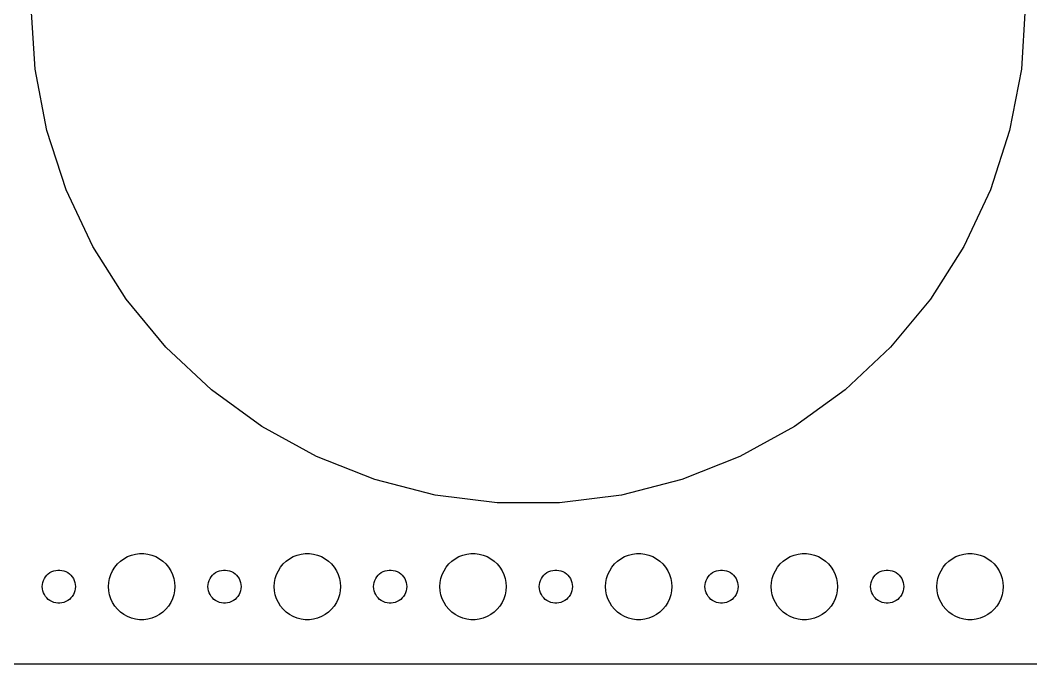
# Model space of a CAD drawing. Header units: metres. Extents: x -194 to 194, y -59 to 59.
# Drawn here: x -93.5 to -2, y -59.5 to -1.2 of the extents above; entities that cross this region are included whole.
import ezdxf

# ---------------------------------------------------------------- set-up
doc = ezdxf.new("R2010")
doc.units = ezdxf.units.M

msp = doc.modelspace()

# ---------------------------------------------------------------- linework, layer by layer
for p, q in [((-92.1452, -5.63998), (-92.5, 0)), ((-2.5, 0), (-2.85483, -5.63998)), ((-91.0862, -11.191), (-92.1452, -5.63998)), ((-2.85483, -5.63998), (-3.91376, -11.191)), ((-89.3399, -16.5656), (-91.0862, -11.191)), ((-3.91376, -11.191), (-5.66005, -16.5656)), ((-86.9338, -21.6789), (-89.3399, -16.5656)), ((-5.66005, -16.5656), (-8.06619, -21.6789)), ((-83.9058, -26.4503), (-86.9338, -21.6789)), ((-8.06619, -21.6789), (-11.0942, -26.4503)), ((-80.3036, -30.8046), (-83.9058, -26.4503)), ((-11.0942, -26.4503), (-14.6964, -30.8046)), ((-76.1841, -34.6731), (-80.3036, -30.8046)), ((-14.6964, -30.8046), (-18.8159, -34.6731)), ((-71.6122, -37.9948), (-76.1841, -34.6731)), ((-18.8159, -34.6731), (-23.3878, -37.9948)), ((-66.6601, -40.7172), (-71.6122, -37.9948)), ((-23.3878, -37.9948), (-28.3399, -40.7172)), ((-61.4058, -42.7975), (-66.6601, -40.7172)), ((-28.3399, -40.7172), (-33.5942, -42.7975)), ((-55.9322, -44.2029), (-61.4058, -42.7975)), ((-33.5942, -42.7975), (-39.0678, -44.2029)), ((-50.3256, -44.9112), (-55.9322, -44.2029)), ((-39.0678, -44.2029), (-44.6744, -44.9112)), ((-44.6744, -44.9112), (-50.3256, -44.9112)), ((-84.6869, -50.4464), (-84.4123, -50.1885)), ((-84.4123, -50.1885), (-84.1075, -49.967)), ((-84.1075, -49.967), (-83.7773, -49.7855)), ((-83.7773, -49.7855), (-83.427, -49.6468)), ((-83.427, -49.6468), (-83.0621, -49.5531)), ((-83.0621, -49.5531), (-82.6884, -49.5059)), ((-82.6884, -49.5059), (-82.3116, -49.5059)), ((-82.3116, -49.5059), (-81.9379, -49.5531)), ((-81.9379, -49.5531), (-81.573, -49.6468)), ((-81.573, -49.6468), (-81.2227, -49.7855)), ((-81.2227, -49.7855), (-80.8925, -49.967)), ((-80.8925, -49.967), (-80.5877, -50.1885)), ((-80.5877, -50.1885), (-80.3131, -50.4464)), ((-69.6869, -50.4464), (-69.4123, -50.1885)), ((-69.4123, -50.1885), (-69.1075, -49.967)), ((-69.1075, -49.967), (-68.7773, -49.7855)), ((-68.7773, -49.7855), (-68.427, -49.6468)), ((-68.427, -49.6468), (-68.0621, -49.5531)), ((-68.0621, -49.5531), (-67.6884, -49.5059)), ((-67.6884, -49.5059), (-67.3116, -49.5059)), ((-67.3116, -49.5059), (-66.9379, -49.5531)), ((-66.9379, -49.5531), (-66.573, -49.6468)), ((-66.573, -49.6468), (-66.2227, -49.7855)), ((-66.2227, -49.7855), (-65.8925, -49.967)), ((-65.8925, -49.967), (-65.5877, -50.1885)), ((-65.5877, -50.1885), (-65.3131, -50.4464)), ((-54.6869, -50.4464), (-54.4123, -50.1885)), ((-54.4123, -50.1885), (-54.1075, -49.967)), ((-54.1075, -49.967), (-53.7773, -49.7855)), ((-53.7773, -49.7855), (-53.427, -49.6468)), ((-53.427, -49.6468), (-53.0621, -49.5531)), ((-53.0621, -49.5531), (-52.6884, -49.5059)), ((-52.6884, -49.5059), (-52.3116, -49.5059)), ((-52.3116, -49.5059), (-51.9379, -49.5531)), ((-51.9379, -49.5531), (-51.5729, -49.6468)), ((-51.5729, -49.6468), (-51.2227, -49.7855)), ((-51.2227, -49.7855), (-50.8925, -49.967)), ((-50.8925, -49.967), (-50.5877, -50.1885)), ((-50.5877, -50.1885), (-50.3131, -50.4464)), ((-39.6869, -50.4464), (-39.4123, -50.1885)), ((-39.4123, -50.1885), (-39.1075, -49.967)), ((-39.1075, -49.967), (-38.7773, -49.7855)), ((-38.7773, -49.7855), (-38.427, -49.6468)), ((-38.427, -49.6468), (-38.0621, -49.5531)), ((-38.0621, -49.5531), (-37.6884, -49.5059)), ((-37.6884, -49.5059), (-37.3116, -49.5059)), ((-37.3116, -49.5059), (-36.9379, -49.5531)), ((-36.9379, -49.5531), (-36.5729, -49.6468)), ((-36.5729, -49.6468), (-36.2227, -49.7855)), ((-36.2227, -49.7855), (-35.8925, -49.967)), ((-35.8925, -49.967), (-35.5877, -50.1885)), ((-35.5877, -50.1885), (-35.3131, -50.4464)), ((-24.6869, -50.4464), (-24.4123, -50.1885)), ((-24.4123, -50.1885), (-24.1075, -49.967)), ((-24.1075, -49.967), (-23.7773, -49.7855)), ((-23.7773, -49.7855), (-23.427, -49.6468)), ((-23.427, -49.6468), (-23.0621, -49.5531)), ((-23.0621, -49.5531), (-22.6884, -49.5059)), ((-22.6884, -49.5059), (-22.3116, -49.5059)), ((-22.3116, -49.5059), (-21.9379, -49.5531)), ((-21.9379, -49.5531), (-21.5729, -49.6468)), ((-21.5729, -49.6468), (-21.2227, -49.7855)), ((-21.2227, -49.7855), (-20.8925, -49.967)), ((-20.8925, -49.967), (-20.5877, -50.1885)), ((-20.5877, -50.1885), (-20.3131, -50.4464)), ((-9.6869, -50.4464), (-9.41226, -50.1885)), ((-9.41226, -50.1885), (-9.10747, -49.967)), ((-9.10747, -49.967), (-8.77733, -49.7855)), ((-8.77733, -49.7855), (-8.42705, -49.6468)), ((-8.42705, -49.6468), (-8.06213, -49.5531)), ((-8.06213, -49.5531), (-7.68837, -49.5059)), ((-7.68837, -49.5059), (-7.31161, -49.5059)), ((-7.31161, -49.5059), (-6.93785, -49.5531)), ((-6.93785, -49.5531), (-6.57294, -49.6468)), ((-6.57294, -49.6468), (-6.22266, -49.7855)), ((-6.22266, -49.7855), (-5.89252, -49.967)), ((-5.89252, -49.967), (-5.58772, -50.1885)), ((-5.58772, -50.1885), (-5.31308, -50.4464)), ((-90.9561, -51.3442), (-90.8037, -51.2335)), ((-90.8037, -51.2335), (-90.6387, -51.1428)), ((-90.6387, -51.1428), (-90.4635, -51.0734)), ((-90.4635, -51.0734), (-90.2811, -51.0266)), ((-90.2811, -51.0266), (-90.0942, -51.003)), ((-90.0942, -51.003), (-89.9058, -51.003)), ((-89.9058, -51.003), (-89.7189, -51.0266)), ((-89.7189, -51.0266), (-89.5365, -51.0734)), ((-89.5365, -51.0734), (-89.3613, -51.1428)), ((-89.3613, -51.1428), (-89.1963, -51.2335)), ((-89.1963, -51.2335), (-89.0439, -51.3442)), ((-85.2893, -51.3956), (-85.1289, -51.0547)), ((-85.1289, -51.0547), (-84.927, -50.7366)), ((-84.927, -50.7366), (-84.6869, -50.4464)), ((-80.3131, -50.4464), (-80.073, -50.7366)), ((-80.073, -50.7366), (-79.8711, -51.0547)), ((-79.8711, -51.0547), (-79.7107, -51.3956)), ((-75.9561, -51.3442), (-75.8037, -51.2335)), ((-75.8037, -51.2335), (-75.6387, -51.1428)), ((-75.6387, -51.1428), (-75.4635, -51.0734)), ((-75.4635, -51.0734), (-75.2811, -51.0266)), ((-75.2811, -51.0266), (-75.0942, -51.003)), ((-75.0942, -51.003), (-74.9058, -51.003)), ((-74.9058, -51.003), (-74.7189, -51.0266)), ((-74.7189, -51.0266), (-74.5365, -51.0734)), ((-74.5365, -51.0734), (-74.3613, -51.1428)), ((-74.3613, -51.1428), (-74.1963, -51.2335)), ((-74.1963, -51.2335), (-74.0439, -51.3442)), ((-70.2893, -51.3956), (-70.1289, -51.0547)), ((-70.1289, -51.0547), (-69.927, -50.7366)), ((-69.927, -50.7366), (-69.6869, -50.4464)), ((-65.3131, -50.4464), (-65.073, -50.7366)), ((-65.073, -50.7366), (-64.8711, -51.0547)), ((-64.8711, -51.0547), (-64.7107, -51.3956)), ((-60.9561, -51.3442), (-60.8037, -51.2335)), ((-60.8037, -51.2335), (-60.6387, -51.1428)), ((-60.6387, -51.1428), (-60.4635, -51.0734)), ((-60.4635, -51.0734), (-60.2811, -51.0266)), ((-60.2811, -51.0266), (-60.0942, -51.003)), ((-60.0942, -51.003), (-59.9058, -51.003)), ((-59.9058, -51.003), (-59.7189, -51.0266)), ((-59.7189, -51.0266), (-59.5365, -51.0734)), ((-59.5365, -51.0734), (-59.3613, -51.1428)), ((-59.3613, -51.1428), (-59.1963, -51.2335)), ((-59.1963, -51.2335), (-59.0439, -51.3442)), ((-55.2893, -51.3956), (-55.1289, -51.0547)), ((-55.1289, -51.0547), (-54.927, -50.7366)), ((-54.927, -50.7366), (-54.6869, -50.4464)), ((-50.3131, -50.4464), (-50.0729, -50.7366)), ((-50.0729, -50.7366), (-49.8711, -51.0547)), ((-49.8711, -51.0547), (-49.7107, -51.3956)), ((-45.9561, -51.3442), (-45.8037, -51.2335)), ((-45.8037, -51.2335), (-45.6387, -51.1428)), ((-45.6387, -51.1428), (-45.4635, -51.0734)), ((-45.4635, -51.0734), (-45.2811, -51.0266)), ((-45.2811, -51.0266), (-45.0942, -51.003)), ((-45.0942, -51.003), (-44.9058, -51.003)), ((-44.9058, -51.003), (-44.7189, -51.0266)), ((-44.7189, -51.0266), (-44.5365, -51.0734)), ((-44.5365, -51.0734), (-44.3613, -51.1428)), ((-44.3613, -51.1428), (-44.1963, -51.2335)), ((-44.1963, -51.2335), (-44.0439, -51.3442)), ((-40.2893, -51.3956), (-40.1289, -51.0547)), ((-40.1289, -51.0547), (-39.927, -50.7366)), ((-39.927, -50.7366), (-39.6869, -50.4464)), ((-35.3131, -50.4464), (-35.0729, -50.7366)), ((-35.0729, -50.7366), (-34.8711, -51.0547)), ((-34.8711, -51.0547), (-34.7107, -51.3956)), ((-30.9561, -51.3442), (-30.8037, -51.2335)), ((-30.8037, -51.2335), (-30.6387, -51.1428)), ((-30.6387, -51.1428), (-30.4635, -51.0734)), ((-30.4635, -51.0734), (-30.2811, -51.0266)), ((-30.2811, -51.0266), (-30.0942, -51.003)), ((-30.0942, -51.003), (-29.9058, -51.003)), ((-29.9058, -51.003), (-29.7189, -51.0266)), ((-29.7189, -51.0266), (-29.5365, -51.0734)), ((-29.5365, -51.0734), (-29.3613, -51.1428)), ((-29.3613, -51.1428), (-29.1963, -51.2335)), ((-29.1963, -51.2335), (-29.0439, -51.3442)), ((-25.2893, -51.3956), (-25.1289, -51.0547)), ((-25.1289, -51.0547), (-24.927, -50.7366)), ((-24.927, -50.7366), (-24.6869, -50.4464)), ((-20.3131, -50.4464), (-20.0729, -50.7366)), ((-20.0729, -50.7366), (-19.8711, -51.0547)), ((-19.8711, -51.0547), (-19.7107, -51.3956)), ((-15.9561, -51.3442), (-15.8037, -51.2335)), ((-15.8037, -51.2335), (-15.6387, -51.1428)), ((-15.6387, -51.1428), (-15.4635, -51.0734)), ((-15.4635, -51.0734), (-15.2811, -51.0266)), ((-15.2811, -51.0266), (-15.0942, -51.003)), ((-15.0942, -51.003), (-14.9058, -51.003)), ((-14.9058, -51.003), (-14.7189, -51.0266)), ((-14.7189, -51.0266), (-14.5365, -51.0734)), ((-14.5365, -51.0734), (-14.3613, -51.1428)), ((-14.3613, -51.1428), (-14.1963, -51.2335)), ((-14.1963, -51.2335), (-14.0439, -51.3442)), ((-10.2893, -51.3956), (-10.1289, -51.0547)), ((-10.1289, -51.0547), (-9.92705, -50.7366)), ((-9.92705, -50.7366), (-9.6869, -50.4464)), ((-5.31308, -50.4464), (-5.07294, -50.7366)), ((-5.07294, -50.7366), (-4.87108, -51.0547)), ((-4.87108, -51.0547), (-4.71066, -51.3956)), ((-91.4882, -52.312), (-91.4529, -52.127)), ((-91.4529, -52.127), (-91.3947, -51.9478)), ((-91.3947, -51.9478), (-91.3145, -51.7774)), ((-91.3145, -51.7774), (-91.2135, -51.6183)), ((-91.2135, -51.6183), (-91.0934, -51.4732)), ((-91.0934, -51.4732), (-90.9561, -51.3442)), ((-89.0439, -51.3442), (-88.9065, -51.4732)), ((-88.9065, -51.4732), (-88.7865, -51.6183)), ((-88.7865, -51.6183), (-88.6855, -51.7774)), ((-88.6855, -51.7774), (-88.6053, -51.9478)), ((-88.6053, -51.9478), (-88.5471, -52.127)), ((-88.5471, -52.127), (-88.5118, -52.312)), ((-85.5, -52.5), (-85.4763, -52.124)), ((-85.4763, -52.124), (-85.4057, -51.7539)), ((-85.4057, -51.7539), (-85.2893, -51.3956)), ((-79.7107, -51.3956), (-79.5943, -51.7539)), ((-79.5943, -51.7539), (-79.5237, -52.124)), ((-79.5237, -52.124), (-79.5, -52.5)), ((-76.4882, -52.312), (-76.4529, -52.127)), ((-76.4529, -52.127), (-76.3947, -51.9478)), ((-76.3947, -51.9478), (-76.3145, -51.7774)), ((-76.3145, -51.7774), (-76.2135, -51.6183)), ((-76.2135, -51.6183), (-76.0934, -51.4732)), ((-76.0934, -51.4732), (-75.9561, -51.3442)), ((-74.0439, -51.3442), (-73.9065, -51.4732)), ((-73.9065, -51.4732), (-73.7865, -51.6183)), ((-73.7865, -51.6183), (-73.6855, -51.7774)), ((-73.6855, -51.7774), (-73.6053, -51.9478)), ((-73.6053, -51.9478), (-73.5471, -52.127)), ((-73.5471, -52.127), (-73.5118, -52.312)), ((-70.5, -52.5), (-70.4763, -52.124)), ((-70.4763, -52.124), (-70.4057, -51.7539)), ((-70.4057, -51.7539), (-70.2893, -51.3956)), ((-64.7107, -51.3956), (-64.5943, -51.7539)), ((-64.5943, -51.7539), (-64.5237, -52.124)), ((-64.5237, -52.124), (-64.5, -52.5)), ((-61.4882, -52.312), (-61.4529, -52.127)), ((-61.4529, -52.127), (-61.3947, -51.9478)), ((-61.3947, -51.9478), (-61.3145, -51.7774)), ((-61.3145, -51.7774), (-61.2135, -51.6183)), ((-61.2135, -51.6183), (-61.0934, -51.4732)), ((-61.0934, -51.4732), (-60.9561, -51.3442)), ((-59.0439, -51.3442), (-58.9065, -51.4732)), ((-58.9065, -51.4732), (-58.7865, -51.6183)), ((-58.7865, -51.6183), (-58.6855, -51.7774)), ((-58.6855, -51.7774), (-58.6053, -51.9478)), ((-58.6053, -51.9478), (-58.5471, -52.127)), ((-58.5471, -52.127), (-58.5118, -52.312)), ((-55.5, -52.5), (-55.4763, -52.124)), ((-55.4763, -52.124), (-55.4057, -51.7539)), ((-55.4057, -51.7539), (-55.2893, -51.3956)), ((-49.7107, -51.3956), (-49.5942, -51.7539)), ((-49.5942, -51.7539), (-49.5237, -52.124)), ((-49.5237, -52.124), (-49.5, -52.5)), ((-46.4882, -52.312), (-46.4529, -52.127)), ((-46.4529, -52.127), (-46.3947, -51.9478)), ((-46.3947, -51.9478), (-46.3145, -51.7774)), ((-46.3145, -51.7774), (-46.2135, -51.6183)), ((-46.2135, -51.6183), (-46.0934, -51.4732)), ((-46.0934, -51.4732), (-45.9561, -51.3442)), ((-44.0439, -51.3442), (-43.9065, -51.4732)), ((-43.9065, -51.4732), (-43.7865, -51.6183)), ((-43.7865, -51.6183), (-43.6855, -51.7774)), ((-43.6855, -51.7774), (-43.6053, -51.9478)), ((-43.6053, -51.9478), (-43.5471, -52.127)), ((-43.5471, -52.127), (-43.5118, -52.312)), ((-40.5, -52.5), (-40.4763, -52.124)), ((-40.4763, -52.124), (-40.4057, -51.7539)), ((-40.4057, -51.7539), (-40.2893, -51.3956)), ((-34.7107, -51.3956), (-34.5942, -51.7539)), ((-34.5942, -51.7539), (-34.5237, -52.124)), ((-34.5237, -52.124), (-34.5, -52.5)), ((-31.4882, -52.312), (-31.4529, -52.127)), ((-31.4529, -52.127), (-31.3947, -51.9478)), ((-31.3947, -51.9478), (-31.3145, -51.7774)), ((-31.3145, -51.7774), (-31.2135, -51.6183)), ((-31.2135, -51.6183), (-31.0934, -51.4732)), ((-31.0934, -51.4732), (-30.9561, -51.3442)), ((-29.0439, -51.3442), (-28.9065, -51.4732)), ((-28.9065, -51.4732), (-28.7865, -51.6183)), ((-28.7865, -51.6183), (-28.6855, -51.7774)), ((-28.6855, -51.7774), (-28.6053, -51.9478)), ((-28.6053, -51.9478), (-28.5471, -52.127)), ((-28.5471, -52.127), (-28.5118, -52.312)), ((-25.5, -52.5), (-25.4763, -52.124)), ((-25.4763, -52.124), (-25.4057, -51.7539)), ((-25.4057, -51.7539), (-25.2893, -51.3956)), ((-19.7107, -51.3956), (-19.5942, -51.7539)), ((-19.5942, -51.7539), (-19.5237, -52.124)), ((-19.5237, -52.124), (-19.5, -52.5)), ((-16.4882, -52.312), (-16.4529, -52.127)), ((-16.4529, -52.127), (-16.3947, -51.9478)), ((-16.3947, -51.9478), (-16.3145, -51.7774)), ((-16.3145, -51.7774), (-16.2135, -51.6183)), ((-16.2135, -51.6183), (-16.0934, -51.4732)), ((-16.0934, -51.4732), (-15.9561, -51.3442)), ((-14.0439, -51.3442), (-13.9065, -51.4732)), ((-13.9065, -51.4732), (-13.7865, -51.6183)), ((-13.7865, -51.6183), (-13.6855, -51.7774)), ((-13.6855, -51.7774), (-13.6053, -51.9478)), ((-13.6053, -51.9478), (-13.5471, -52.127)), ((-13.5471, -52.127), (-13.5118, -52.312)), ((-10.5, -52.5), (-10.4763, -52.124)), ((-10.4763, -52.124), (-10.4057, -51.7539)), ((-10.4057, -51.7539), (-10.2893, -51.3956)), ((-4.71066, -51.3956), (-4.59424, -51.7539)), ((-4.59424, -51.7539), (-4.52365, -52.124)), ((-4.52365, -52.124), (-4.5, -52.5)), ((-91.5, -52.5), (-91.4882, -52.312)), ((-91.4882, -52.688), (-91.5, -52.5)), ((-91.4529, -52.873), (-91.4882, -52.688)), ((-91.3947, -53.0522), (-91.4529, -52.873)), ((-91.3145, -53.2226), (-91.3947, -53.0522)), ((-88.6053, -53.0522), (-88.6855, -53.2226)), ((-88.5471, -52.873), (-88.6053, -53.0522)), ((-88.5118, -52.688), (-88.5471, -52.873)), ((-88.5118, -52.312), (-88.5, -52.5)), ((-88.5, -52.5), (-88.5118, -52.688)), ((-85.4763, -52.876), (-85.5, -52.5)), ((-85.4057, -53.2461), (-85.4763, -52.876)), ((-79.5237, -52.876), (-79.5943, -53.2461)), ((-79.5, -52.5), (-79.5237, -52.876)), ((-76.5, -52.5), (-76.4882, -52.312)), ((-76.4882, -52.688), (-76.5, -52.5)), ((-76.4529, -52.873), (-76.4882, -52.688)), ((-76.3947, -53.0522), (-76.4529, -52.873)), ((-76.3145, -53.2226), (-76.3947, -53.0522)), ((-73.6053, -53.0522), (-73.6855, -53.2226)), ((-73.5471, -52.873), (-73.6053, -53.0522)), ((-73.5118, -52.688), (-73.5471, -52.873)), ((-73.5118, -52.312), (-73.5, -52.5)), ((-73.5, -52.5), (-73.5118, -52.688)), ((-70.4763, -52.876), (-70.5, -52.5)), ((-70.4057, -53.2461), (-70.4763, -52.876)), ((-64.5237, -52.876), (-64.5943, -53.2461)), ((-64.5, -52.5), (-64.5237, -52.876)), ((-61.5, -52.5), (-61.4882, -52.312)), ((-61.4882, -52.688), (-61.5, -52.5)), ((-61.4529, -52.873), (-61.4882, -52.688)), ((-61.3947, -53.0522), (-61.4529, -52.873)), ((-61.3145, -53.2226), (-61.3947, -53.0522)), ((-58.6053, -53.0522), (-58.6855, -53.2226)), ((-58.5471, -52.873), (-58.6053, -53.0522)), ((-58.5118, -52.688), (-58.5471, -52.873)), ((-58.5118, -52.312), (-58.5, -52.5)), ((-58.5, -52.5), (-58.5118, -52.688)), ((-55.4763, -52.876), (-55.5, -52.5)), ((-55.4057, -53.2461), (-55.4763, -52.876)), ((-49.5237, -52.876), (-49.5942, -53.2461)), ((-49.5, -52.5), (-49.5237, -52.876)), ((-46.5, -52.5), (-46.4882, -52.312)), ((-46.4882, -52.688), (-46.5, -52.5)), ((-46.4529, -52.873), (-46.4882, -52.688)), ((-46.3947, -53.0522), (-46.4529, -52.873)), ((-46.3145, -53.2226), (-46.3947, -53.0522)), ((-43.6053, -53.0522), (-43.6855, -53.2226)), ((-43.5471, -52.873), (-43.6053, -53.0522)), ((-43.5118, -52.688), (-43.5471, -52.873)), ((-43.5118, -52.312), (-43.5, -52.5)), ((-43.5, -52.5), (-43.5118, -52.688)), ((-40.4763, -52.876), (-40.5, -52.5)), ((-40.4057, -53.2461), (-40.4763, -52.876)), ((-34.5237, -52.876), (-34.5942, -53.2461)), ((-34.5, -52.5), (-34.5237, -52.876)), ((-31.5, -52.5), (-31.4882, -52.312)), ((-31.4882, -52.688), (-31.5, -52.5)), ((-31.4529, -52.873), (-31.4882, -52.688)), ((-31.3947, -53.0522), (-31.4529, -52.873)), ((-31.3145, -53.2226), (-31.3947, -53.0522)), ((-28.6053, -53.0522), (-28.6855, -53.2226)), ((-28.5471, -52.873), (-28.6053, -53.0522)), ((-28.5118, -52.688), (-28.5471, -52.873)), ((-28.5118, -52.312), (-28.5, -52.5)), ((-28.5, -52.5), (-28.5118, -52.688)), ((-25.4763, -52.876), (-25.5, -52.5)), ((-25.4057, -53.2461), (-25.4763, -52.876)), ((-19.5237, -52.876), (-19.5942, -53.2461)), ((-19.5, -52.5), (-19.5237, -52.876)), ((-16.5, -52.5), (-16.4882, -52.312)), ((-16.4882, -52.688), (-16.5, -52.5)), ((-16.4529, -52.873), (-16.4882, -52.688)), ((-16.3947, -53.0522), (-16.4529, -52.873)), ((-16.3145, -53.2226), (-16.3947, -53.0522)), ((-13.6053, -53.0522), (-13.6855, -53.2226)), ((-13.5471, -52.873), (-13.6053, -53.0522)), ((-13.5118, -52.688), (-13.5471, -52.873)), ((-13.5118, -52.312), (-13.5, -52.5)), ((-13.5, -52.5), (-13.5118, -52.688)), ((-10.4763, -52.876), (-10.5, -52.5)), ((-10.4057, -53.2461), (-10.4763, -52.876)), ((-4.52365, -52.876), (-4.59424, -53.2461)), ((-4.5, -52.5), (-4.52365, -52.876)), ((-91.2135, -53.3817), (-91.3145, -53.2226)), ((-91.0934, -53.5268), (-91.2135, -53.3817)), ((-90.9561, -53.6558), (-91.0934, -53.5268)), ((-90.8037, -53.7665), (-90.9561, -53.6558)), ((-90.6387, -53.8572), (-90.8037, -53.7665)), ((-90.4635, -53.9266), (-90.6387, -53.8572)), ((-90.2811, -53.9734), (-90.4635, -53.9266)), ((-90.0942, -53.997), (-90.2811, -53.9734)), ((-89.7189, -53.9734), (-89.9058, -53.997)), ((-89.5365, -53.9266), (-89.7189, -53.9734)), ((-89.3613, -53.8572), (-89.5365, -53.9266)), ((-89.1963, -53.7665), (-89.3613, -53.8572)), ((-89.0439, -53.6558), (-89.1963, -53.7665)), ((-88.9065, -53.5268), (-89.0439, -53.6558)), ((-88.7865, -53.3817), (-88.9065, -53.5268)), ((-88.6855, -53.2226), (-88.7865, -53.3817)), ((-85.2893, -53.6044), (-85.4057, -53.2461)), ((-85.1289, -53.9453), (-85.2893, -53.6044)), ((-84.927, -54.2634), (-85.1289, -53.9453)), ((-79.8711, -53.9453), (-80.073, -54.2634)), ((-79.7107, -53.6044), (-79.8711, -53.9453)), ((-79.5943, -53.2461), (-79.7107, -53.6044)), ((-76.2135, -53.3817), (-76.3145, -53.2226)), ((-76.0934, -53.5268), (-76.2135, -53.3817)), ((-75.9561, -53.6558), (-76.0934, -53.5268)), ((-75.8037, -53.7665), (-75.9561, -53.6558)), ((-75.6387, -53.8572), (-75.8037, -53.7665)), ((-75.4635, -53.9266), (-75.6387, -53.8572)), ((-75.2811, -53.9734), (-75.4635, -53.9266)), ((-75.0942, -53.997), (-75.2811, -53.9734)), ((-74.7189, -53.9734), (-74.9058, -53.997)), ((-74.5365, -53.9266), (-74.7189, -53.9734)), ((-74.3613, -53.8572), (-74.5365, -53.9266)), ((-74.1963, -53.7665), (-74.3613, -53.8572)), ((-74.0439, -53.6558), (-74.1963, -53.7665)), ((-73.9065, -53.5268), (-74.0439, -53.6558)), ((-73.7865, -53.3817), (-73.9065, -53.5268)), ((-73.6855, -53.2226), (-73.7865, -53.3817)), ((-70.2893, -53.6044), (-70.4057, -53.2461)), ((-70.1289, -53.9453), (-70.2893, -53.6044)), ((-69.927, -54.2634), (-70.1289, -53.9453)), ((-64.8711, -53.9453), (-65.073, -54.2634)), ((-64.7107, -53.6044), (-64.8711, -53.9453)), ((-64.5943, -53.2461), (-64.7107, -53.6044)), ((-61.2135, -53.3817), (-61.3145, -53.2226)), ((-61.0934, -53.5268), (-61.2135, -53.3817)), ((-60.9561, -53.6558), (-61.0934, -53.5268)), ((-60.8037, -53.7665), (-60.9561, -53.6558)), ((-60.6387, -53.8572), (-60.8037, -53.7665)), ((-60.4635, -53.9266), (-60.6387, -53.8572)), ((-60.2811, -53.9734), (-60.4635, -53.9266)), ((-60.0942, -53.997), (-60.2811, -53.9734)), ((-59.7189, -53.9734), (-59.9058, -53.997)), ((-59.5365, -53.9266), (-59.7189, -53.9734)), ((-59.3613, -53.8572), (-59.5365, -53.9266)), ((-59.1963, -53.7665), (-59.3613, -53.8572)), ((-59.0439, -53.6558), (-59.1963, -53.7665)), ((-58.9065, -53.5268), (-59.0439, -53.6558)), ((-58.7865, -53.3817), (-58.9065, -53.5268)), ((-58.6855, -53.2226), (-58.7865, -53.3817)), ((-55.2893, -53.6044), (-55.4057, -53.2461)), ((-55.1289, -53.9453), (-55.2893, -53.6044)), ((-54.927, -54.2634), (-55.1289, -53.9453)), ((-49.8711, -53.9453), (-50.0729, -54.2634)), ((-49.7107, -53.6044), (-49.8711, -53.9453)), ((-49.5942, -53.2461), (-49.7107, -53.6044)), ((-46.2135, -53.3817), (-46.3145, -53.2226)), ((-46.0934, -53.5268), (-46.2135, -53.3817)), ((-45.9561, -53.6558), (-46.0934, -53.5268)), ((-45.8037, -53.7665), (-45.9561, -53.6558)), ((-45.6387, -53.8572), (-45.8037, -53.7665)), ((-45.4635, -53.9266), (-45.6387, -53.8572)), ((-45.2811, -53.9734), (-45.4635, -53.9266)), ((-45.0942, -53.997), (-45.2811, -53.9734)), ((-44.7189, -53.9734), (-44.9058, -53.997)), ((-44.5365, -53.9266), (-44.7189, -53.9734)), ((-44.3613, -53.8572), (-44.5365, -53.9266)), ((-44.1963, -53.7665), (-44.3613, -53.8572)), ((-44.0439, -53.6558), (-44.1963, -53.7665)), ((-43.9065, -53.5268), (-44.0439, -53.6558)), ((-43.7865, -53.3817), (-43.9065, -53.5268)), ((-43.6855, -53.2226), (-43.7865, -53.3817)), ((-40.2893, -53.6044), (-40.4057, -53.2461)), ((-40.1289, -53.9453), (-40.2893, -53.6044)), ((-39.927, -54.2634), (-40.1289, -53.9453)), ((-34.8711, -53.9453), (-35.0729, -54.2634)), ((-34.7107, -53.6044), (-34.8711, -53.9453)), ((-34.5942, -53.2461), (-34.7107, -53.6044)), ((-31.2135, -53.3817), (-31.3145, -53.2226)), ((-31.0934, -53.5268), (-31.2135, -53.3817)), ((-30.9561, -53.6558), (-31.0934, -53.5268)), ((-30.8037, -53.7665), (-30.9561, -53.6558)), ((-30.6387, -53.8572), (-30.8037, -53.7665)), ((-30.4635, -53.9266), (-30.6387, -53.8572)), ((-30.2811, -53.9734), (-30.4635, -53.9266)), ((-30.0942, -53.997), (-30.2811, -53.9734)), ((-29.7189, -53.9734), (-29.9058, -53.997)), ((-29.5365, -53.9266), (-29.7189, -53.9734)), ((-29.3613, -53.8572), (-29.5365, -53.9266)), ((-29.1963, -53.7665), (-29.3613, -53.8572)), ((-29.0439, -53.6558), (-29.1963, -53.7665)), ((-28.9065, -53.5268), (-29.0439, -53.6558)), ((-28.7865, -53.3817), (-28.9065, -53.5268)), ((-28.6855, -53.2226), (-28.7865, -53.3817)), ((-25.2893, -53.6044), (-25.4057, -53.2461)), ((-25.1289, -53.9453), (-25.2893, -53.6044)), ((-24.927, -54.2634), (-25.1289, -53.9453)), ((-19.8711, -53.9453), (-20.0729, -54.2634)), ((-19.7107, -53.6044), (-19.8711, -53.9453)), ((-19.5942, -53.2461), (-19.7107, -53.6044)), ((-16.2135, -53.3817), (-16.3145, -53.2226)), ((-16.0934, -53.5268), (-16.2135, -53.3817)), ((-15.9561, -53.6558), (-16.0934, -53.5268)), ((-15.8037, -53.7665), (-15.9561, -53.6558)), ((-15.6387, -53.8572), (-15.8037, -53.7665)), ((-15.4635, -53.9266), (-15.6387, -53.8572)), ((-15.2811, -53.9734), (-15.4635, -53.9266)), ((-15.0942, -53.997), (-15.2811, -53.9734)), ((-14.7189, -53.9734), (-14.9058, -53.997)), ((-14.5365, -53.9266), (-14.7189, -53.9734)), ((-14.3613, -53.8572), (-14.5365, -53.9266)), ((-14.1963, -53.7665), (-14.3613, -53.8572)), ((-14.0439, -53.6558), (-14.1963, -53.7665)), ((-13.9065, -53.5268), (-14.0439, -53.6558)), ((-13.7865, -53.3817), (-13.9065, -53.5268)), ((-13.6855, -53.2226), (-13.7865, -53.3817)), ((-10.2893, -53.6044), (-10.4057, -53.2461)), ((-10.1289, -53.9453), (-10.2893, -53.6044)), ((-9.92705, -54.2634), (-10.1289, -53.9453)), ((-4.87108, -53.9453), (-5.07294, -54.2634)), ((-4.71066, -53.6044), (-4.87108, -53.9453)), ((-4.59424, -53.2461), (-4.71066, -53.6044)), ((-89.9058, -53.997), (-90.0942, -53.997)), ((-84.6869, -54.5536), (-84.927, -54.2634)), ((-84.4123, -54.8115), (-84.6869, -54.5536)), ((-84.1075, -55.033), (-84.4123, -54.8115)), ((-80.5877, -54.8115), (-80.8925, -55.033)), ((-80.3131, -54.5536), (-80.5877, -54.8115)), ((-80.073, -54.2634), (-80.3131, -54.5536)), ((-74.9058, -53.997), (-75.0942, -53.997)), ((-69.6869, -54.5536), (-69.927, -54.2634)), ((-69.4123, -54.8115), (-69.6869, -54.5536)), ((-69.1075, -55.033), (-69.4123, -54.8115)), ((-65.5877, -54.8115), (-65.8925, -55.033)), ((-65.3131, -54.5536), (-65.5877, -54.8115)), ((-65.073, -54.2634), (-65.3131, -54.5536)), ((-59.9058, -53.997), (-60.0942, -53.997)), ((-54.6869, -54.5536), (-54.927, -54.2634)), ((-54.4123, -54.8115), (-54.6869, -54.5536)), ((-54.1075, -55.033), (-54.4123, -54.8115)), ((-50.5877, -54.8115), (-50.8925, -55.033)), ((-50.3131, -54.5536), (-50.5877, -54.8115)), ((-50.0729, -54.2634), (-50.3131, -54.5536)), ((-44.9058, -53.997), (-45.0942, -53.997)), ((-39.6869, -54.5536), (-39.927, -54.2634)), ((-39.4123, -54.8115), (-39.6869, -54.5536)), ((-39.1075, -55.033), (-39.4123, -54.8115)), ((-35.5877, -54.8115), (-35.8925, -55.033)), ((-35.3131, -54.5536), (-35.5877, -54.8115)), ((-35.0729, -54.2634), (-35.3131, -54.5536)), ((-29.9058, -53.997), (-30.0942, -53.997)), ((-24.6869, -54.5536), (-24.927, -54.2634)), ((-24.4123, -54.8115), (-24.6869, -54.5536)), ((-24.1075, -55.033), (-24.4123, -54.8115)), ((-20.5877, -54.8115), (-20.8925, -55.033)), ((-20.3131, -54.5536), (-20.5877, -54.8115)), ((-20.0729, -54.2634), (-20.3131, -54.5536)), ((-14.9058, -53.997), (-15.0942, -53.997)), ((-9.6869, -54.5536), (-9.92705, -54.2634)), ((-9.41226, -54.8115), (-9.6869, -54.5536)), ((-9.10747, -55.033), (-9.41226, -54.8115)), ((-5.58772, -54.8115), (-5.89252, -55.033)), ((-5.31308, -54.5536), (-5.58772, -54.8115)), ((-5.07294, -54.2634), (-5.31308, -54.5536)), ((-83.7773, -55.2145), (-84.1075, -55.033)), ((-83.427, -55.3532), (-83.7773, -55.2145)), ((-83.0621, -55.4469), (-83.427, -55.3532)), ((-82.6884, -55.4941), (-83.0621, -55.4469)), ((-82.3116, -55.4941), (-82.6884, -55.4941)), ((-81.9379, -55.4469), (-82.3116, -55.4941)), ((-81.573, -55.3532), (-81.9379, -55.4469)), ((-81.2227, -55.2145), (-81.573, -55.3532)), ((-80.8925, -55.033), (-81.2227, -55.2145)), ((-68.7773, -55.2145), (-69.1075, -55.033)), ((-68.427, -55.3532), (-68.7773, -55.2145)), ((-68.0621, -55.4469), (-68.427, -55.3532)), ((-67.6884, -55.4941), (-68.0621, -55.4469)), ((-67.3116, -55.4941), (-67.6884, -55.4941)), ((-66.9379, -55.4469), (-67.3116, -55.4941)), ((-66.573, -55.3532), (-66.9379, -55.4469)), ((-66.2227, -55.2145), (-66.573, -55.3532)), ((-65.8925, -55.033), (-66.2227, -55.2145)), ((-53.7773, -55.2145), (-54.1075, -55.033)), ((-53.427, -55.3532), (-53.7773, -55.2145)), ((-53.0621, -55.4469), (-53.427, -55.3532)), ((-52.6884, -55.4941), (-53.0621, -55.4469)), ((-52.3116, -55.4941), (-52.6884, -55.4941)), ((-51.9379, -55.4469), (-52.3116, -55.4941)), ((-51.5729, -55.3532), (-51.9379, -55.4469)), ((-51.2227, -55.2145), (-51.5729, -55.3532)), ((-50.8925, -55.033), (-51.2227, -55.2145)), ((-38.7773, -55.2145), (-39.1075, -55.033)), ((-38.427, -55.3532), (-38.7773, -55.2145)), ((-38.0621, -55.4469), (-38.427, -55.3532)), ((-37.6884, -55.4941), (-38.0621, -55.4469)), ((-37.3116, -55.4941), (-37.6884, -55.4941)), ((-36.9379, -55.4469), (-37.3116, -55.4941)), ((-36.5729, -55.3532), (-36.9379, -55.4469)), ((-36.2227, -55.2145), (-36.5729, -55.3532)), ((-35.8925, -55.033), (-36.2227, -55.2145)), ((-23.7773, -55.2145), (-24.1075, -55.033)), ((-23.427, -55.3532), (-23.7773, -55.2145)), ((-23.0621, -55.4469), (-23.427, -55.3532)), ((-22.6884, -55.4941), (-23.0621, -55.4469)), ((-22.3116, -55.4941), (-22.6884, -55.4941)), ((-21.9379, -55.4469), (-22.3116, -55.4941)), ((-21.5729, -55.3532), (-21.9379, -55.4469)), ((-21.2227, -55.2145), (-21.5729, -55.3532)), ((-20.8925, -55.033), (-21.2227, -55.2145)), ((-8.77733, -55.2145), (-9.10747, -55.033)), ((-8.42705, -55.3532), (-8.77733, -55.2145)), ((-8.06213, -55.4469), (-8.42705, -55.3532)), ((-7.68837, -55.4941), (-8.06213, -55.4469)), ((-7.31161, -55.4941), (-7.68837, -55.4941)), ((-6.93785, -55.4469), (-7.31161, -55.4941)), ((-6.57294, -55.3532), (-6.93785, -55.4469)), ((-6.22266, -55.2145), (-6.57294, -55.3532)), ((-5.89252, -55.033), (-6.22266, -55.2145)), ((-189.814, -59.4901), (189.814, -59.4901))]:
    msp.add_line(p, q)

doc.saveas('drawing.dxf')
